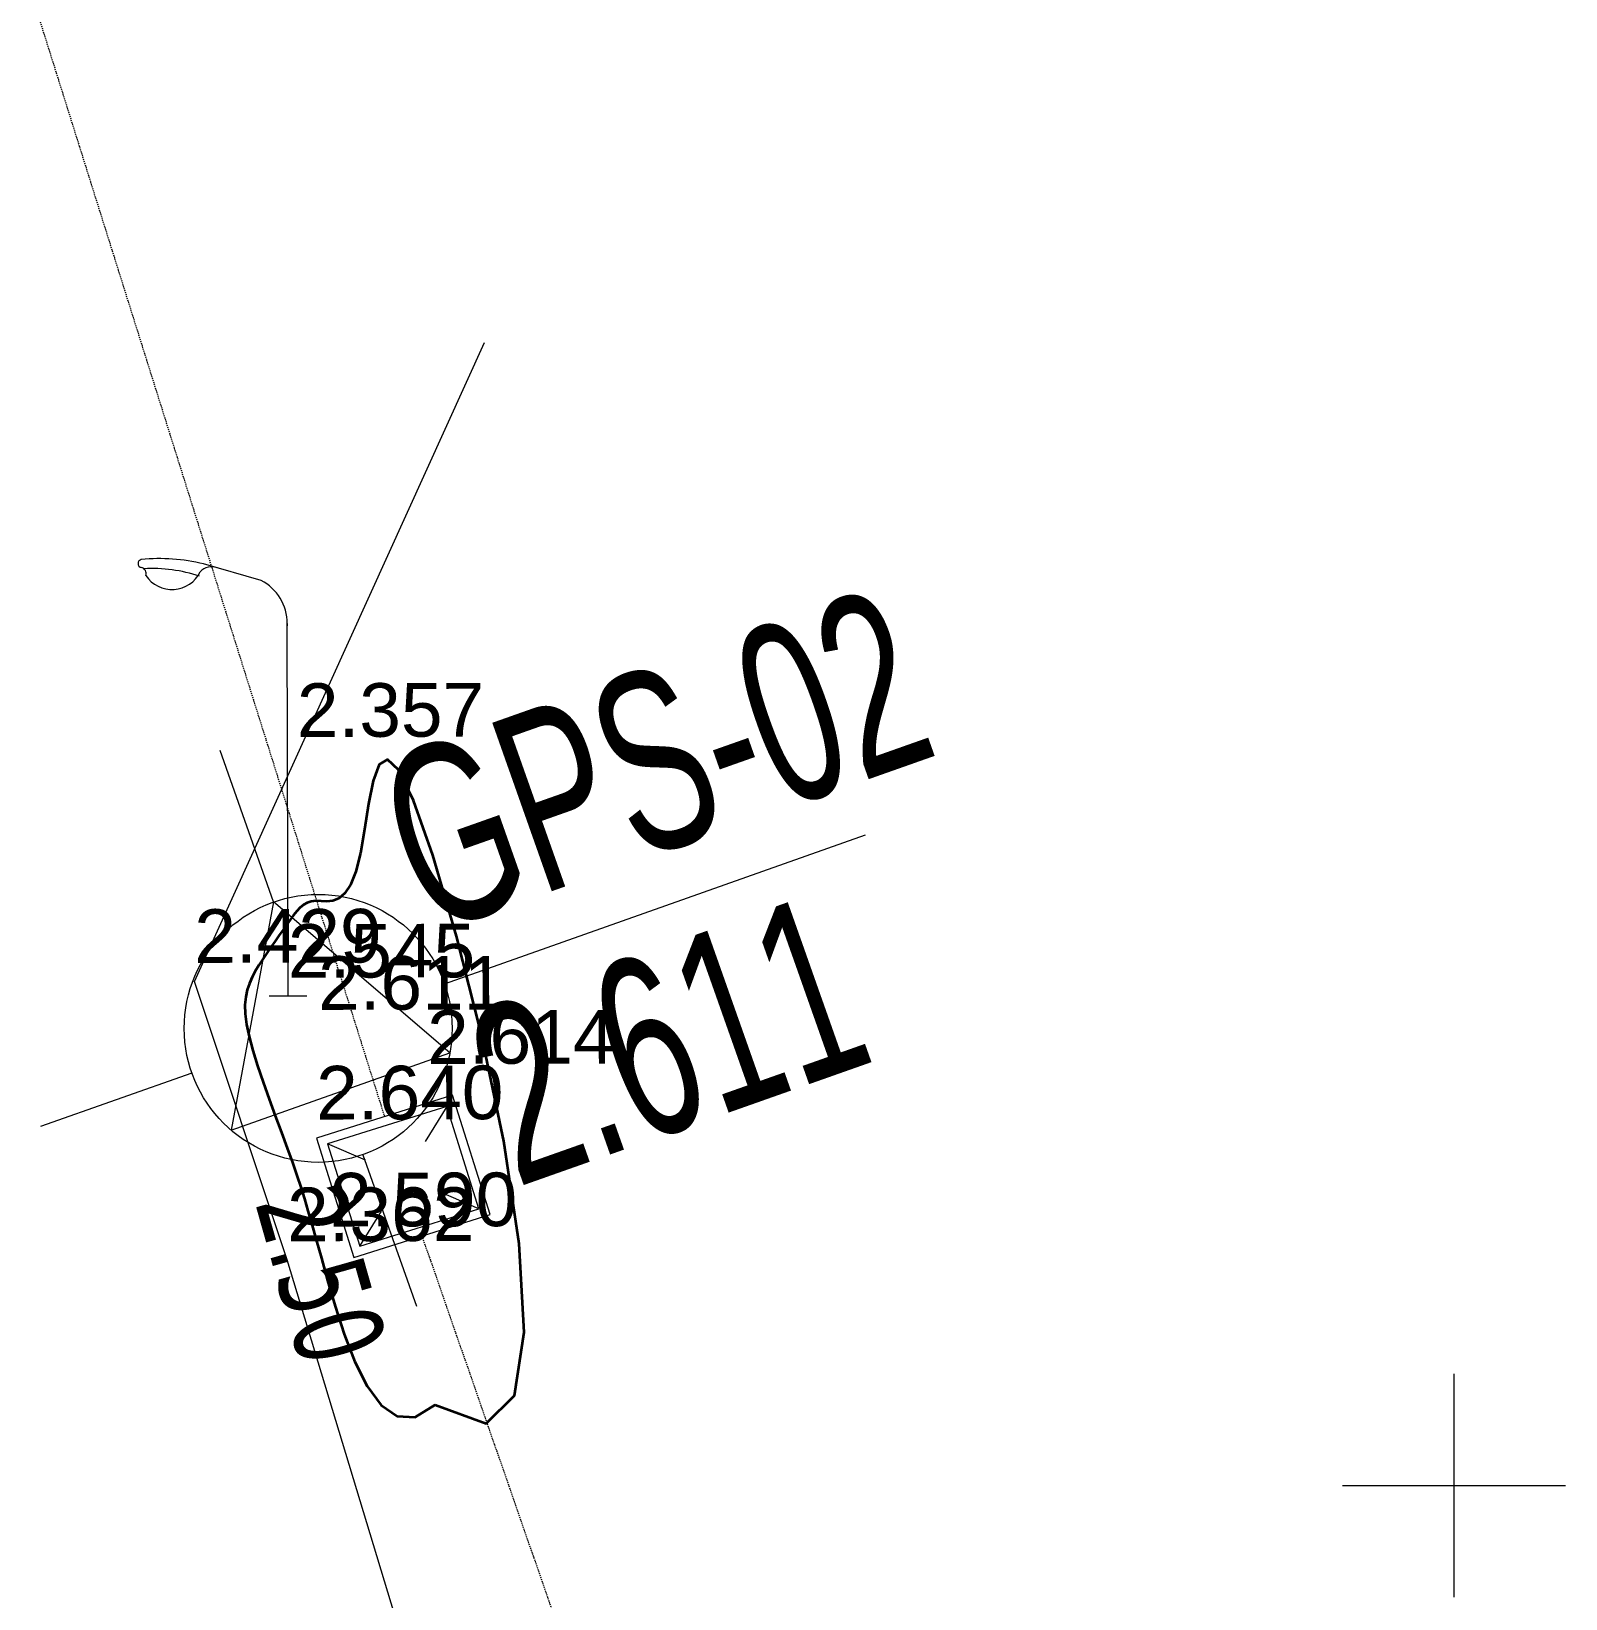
# Model space of a CAD drawing. Header units: millimetres. Extents: x 563604 to 809435, y 2337 to 1331933.
# Drawn here: x 736518 to 753704, y 1264665 to 1282215 of the extents above; entities that cross this region are included whole.
import ezdxf

# ---------------------------------------------------------------- set-up
doc = ezdxf.new("R2010")
doc.units = ezdxf.units.MM
doc.linetypes.add('IMPORT-TNM', pattern=[22.86, 12.7, -5.08, 0, -5.08])
for name, color, linetype, lineweight in [('0-1', 253, 'Continuous', 9), ('A-ANNO-DIMS', 211, 'Continuous', 9), ('A-ANNO-DIMS-340', 211, 'Continuous', 9), ('CD TAI', 7, 'Continuous', 9), ('den-1', 253, 'Continuous', 9), ('DM CAI-1', 9, 'Continuous', 35), ('khung-1', 253, 'Continuous', 9), ('La_con-1', 253, 'Continuous', 9), ('MAYTOANDAC', 7, 'Continuous', 9), ('MEP DUONG NHUA-1', 253, 'Continuous', 9), ('NCD', 7, 'Continuous', 9), ('NCV_TKCS_HIEN TRANG_251226_dwg-1', 253, 'Continuous', 9), ('NM-1', 253, 'IMPORT-TNM', 9)]:
    doc.layers.add(name, color=color, linetype=linetype, lineweight=lineweight)
doc.styles.add('Arial', font='arial_0.ttf', dxfattribs={"height": 600.128024})
doc.styles.add('Arial_2', font='arial_0.ttf', dxfattribs={"width": 0.9, "height": 1360})
doc.styles.add('Tahoma', font='tahoma_0.ttf', dxfattribs={"width": 0.75, "height": 1000.213374})
doc.styles.add('VNI-Helve-Condense', font='VHELVCN.TTF', dxfattribs={"width": 0.75, "height": 2000.426748})
doc.dimstyles.new('1_Dim_chi_tiet_khu_đất_1', dxfattribs={"dimscale": 304.8, "dimtxt": 1387.552784, "dimasz": 1.338583, "dimexe": 1.115486, "dimexo": 0.0625, "dimgap": 0.111549, "dimtad": 1, "dimdec": 0, "dimrnd": 5, "dimzin": 0, "dimdsep": 46, "dimtxsty": 'Arial_2', "dimblk1": 'OBLIQUE', "dimblk2": 'OBLIQUE', "dimsah": 1, "dimcen": 0.09, "dimdle": 1.115486, "dimazin": 0, "dimtfac": 1, "dimtdec": 4, "dimtix": 1, "dimtmove": 0, "dimatfit": 3, "dimfxl": 3.346457, "dimfxlon": 1, "dimtvp": 1, "dimtolj": 1, "dimtzin": 0, "dimarcsym": 2})

# ---------------------------------------------------------------- blocks, each defined once
blk = doc.blocks.new('NCV_TKCS_HIEN TRANG_251226_dwg_GPS-2645533-TỔNG THỂ_HIỆN TRẠNG KHU ĐẤT')
at = {"layer": '0-1', "flags": 128}
blk.add_lwpolyline([(739231, 1272466), (738756, 1269911), (741206, 1270777)], close=True, dxfattribs=at)
at = {"layer": '0-1'}
blk.add_circle((739731, 1271051), 1500, dxfattribs=at)
at = {"layer": 'La_con-1'}
for p, q in [((739231, 1272466), (738632, 1274163)), ((741146, 1271551), (745861, 1273217)), ((738317, 1270551), (736619, 1269951)), ((740231, 1269636), (740831, 1267939))]:
    blk.add_line(p, q, dxfattribs=at)
blk = doc.blocks.new('NCV_TKCS_HIEN TRANG_251226_dwg_hg2-2645534-TỔNG THỂ_HIỆN TRẠNG KHU ĐẤT')
at = {"layer": '0-1'}
for p, q in [((771117, 1175242), (770873, 1174851)), ((770205, 1174641), (769781, 1174823)), ((771477, 1174097), (771053, 1174279))]:
    blk.add_line(p, q, dxfattribs=at)
at = {"layer": '0-1', "flags": 128}
blk.add_lwpolyline([(770075, 1173552), (771602, 1174032), (771182, 1175368), (769656, 1174888)], close=True, dxfattribs=at)
blk.add_lwpolyline([(770141, 1173678), (771477, 1174097), (771117, 1175242), (769781, 1174823), (770141, 1173678), (770385, 1174069)], dxfattribs=at)
blk = doc.blocks.new('NCV_TKCS_HIEN TRANG_251226_dwg_cs5-2645535-TỔNG THỂ_HIỆN TRẠNG KHU ĐẤT')
at = {"layer": 'den-1'}
for p, q in [((728779, 1309472), (728133, 1309657)), ((729290, 1304816), (728869, 1304815))]:
    blk.add_line(p, q, dxfattribs=at)
at = {"layer": 'den-1', "flags": 128}
blk.add_lwpolyline([(729080, 1304815), (729070, 1308962), (729070, 1308991), (729070, 1308962)], dxfattribs=at)
at = {"layer": 'den-1'}
for centre, radius, start, end in [((727445, 1309661), 45.6, 101.1723, 259.0979), ((727644, 1307683), 2033, 76.0947, 95.883), ((727421, 1309549), 69.3, 28.6194, 77.1238), ((727550, 1307877), 1728, 71.8403, 92.8525), ((727780, 1309722), 352, 213.4839, 333.9206), ((728224, 1309454), 170, 68.8671, 138.5944), ((728524, 1308989), 546, 0.1351, 62.1642)]:
    blk.add_arc(centre, radius, start, end, dxfattribs=at)
blk.add_ellipse((727421, 1309549), major_axis=(57.1, 39.2), ratio=1, start_param=5.376028, end_param=6.173641, dxfattribs=at)
blk = doc.blocks.new('NCV_TKCS_HIEN TRANG_251226_dwg-1595164-TỔNG THỂ_HIỆN TRẠNG KHU ĐẤT')
at = {"layer": 'DM CAI-1', "flags": 128}
blk.add_lwpolyline([(741040, 1266835), (741611, 1266628), (741929, 1266939), (742039, 1267650), (741984, 1268640), (741810, 1269789), (741561, 1270977), (741282, 1272084), (741016, 1272990), (740799, 1273603), (740632, 1273945), (740507, 1274063), (740415, 1274006), (740347, 1273824), (740295, 1273565), (740251, 1273279), (740207, 1273013), (740154, 1272807), (740095, 1272660), (740031, 1272564), (739963, 1272507), (739895, 1272480), (739828, 1272473), (739763, 1272476), (739705, 1272478), (739653, 1272472), (739607, 1272457), (739565, 1272433), (739527, 1272402), (739491, 1272363), (739455, 1272319), (739419, 1272268), (739380, 1272213), (739338, 1272155), (739294, 1272093), (739248, 1272028), (739202, 1271961), (739156, 1271894), (739110, 1271825), (739067, 1271757), (739027, 1271690), (738991, 1271623), (738960, 1271555), (738935, 1271483), (738919, 1271404), (738911, 1271315), (738914, 1271213), (738929, 1271095), (738957, 1270959), (738999, 1270803), (739052, 1270631), (739114, 1270448), (739181, 1270259), (739250, 1270070), (739319, 1269885), (739384, 1269709), (739443, 1269548), (739493, 1269405), (739537, 1269273), (739577, 1269143), (739617, 1269008), (739660, 1268857), (739709, 1268683), (739767, 1268477), (739837, 1268229), (739922, 1267939), (740023, 1267626), (740142, 1267319), (740280, 1267045), (740437, 1266832), (740616, 1266708), (740816, 1266699)], close=True, dxfattribs=at)
at = {"layer": 'khung-1'}
for p, q in [((752454, 1264683), (752454, 1267183)), ((751204, 1265933), (753704, 1265933))]:
    blk.add_line(p, q, dxfattribs=at)
at = {"layer": 'MEP DUONG NHUA-1', "flags": 128}
blk.add_lwpolyline([(748019, 1257679), (742781, 1260122), (741944, 1261150), (741131, 1262692), (739384, 1268460), (738345, 1271577), (741595, 1278731)], dxfattribs=at)
at = {"layer": 'NM-1'}
for p, q in [((731477, 1298659), (740474, 1270062)), ((740893, 1268727), (749511, 1243942))]:
    blk.add_line(p, q, dxfattribs=at)
for name, p in [('NCV_TKCS_HIEN TRANG_251226_dwg_cs5-2645535-TỔNG THỂ_HIỆN TRẠNG KHU ĐẤT', (10314, -33405)), ('NCV_TKCS_HIEN TRANG_251226_dwg_GPS-2645533-TỔNG THỂ_HIỆN TRẠNG KHU ĐẤT', (0, 0)), ('NCV_TKCS_HIEN TRANG_251226_dwg_hg2-2645534-TỔNG THỂ_HIỆN TRẠNG KHU ĐẤT', (-29945, 94934))]:
    blk.add_blockref(name, p)
at = {"layer": 'CD TAI', "char_height": 600.1, "width": 2512.82, "attachment_point": 1, "rotation": 0.1346, "line_spacing_factor": 0.941778, "style": 'Arial'}
for s, insert in [('2.357', (739492, 1274914)), ('2.429', (738343, 1272384)), ('2.545', (739391, 1272218)), ('2.611', (739729, 1271858)), ('2.614', (740951, 1271253)), ('2.640', (739708, 1270630)), ('2.590', (739862, 1269432)), ('2.362', (739382, 1269267))]:
    blk.add_mtext(s, dxfattribs=dict(at, insert=insert))
at = {"layer": 'MAYTOANDAC', "char_height": 2000.4, "attachment_point": 1, "rotation": 19.4621, "line_spacing_factor": 1.081022, "style": 'VNI-Helve-Condense'}
for s, insert, width in [('GPS-02', (740287, 1273980), 7450.26), ('2.611', (741286, 1271154), 5443.46)]:
    blk.add_mtext(s, dxfattribs=dict(at, insert=insert, width=width))
at = {"layer": 'NCD', "insert": (740250, 1268435), "char_height": 1000.2, "width": 2355.81, "attachment_point": 2, "rotation": 285.8319, "line_spacing_factor": 0.994306, "style": 'Tahoma'}
blk.add_mtext('2.50', dxfattribs=at)
blk = doc.blocks.new('DIMBLOCK1-TỔNG THỂ_HIỆN TRẠNG KHU ĐẤT')
at = {"layer": 'A-ANNO-DIMS-340'}
for p, q in [((741409, 1206191), (721160, 1273418)), ((720281, 1272798), (721584, 1273190)), ((721258, 1273092), (720281, 1272798)), ((740334, 1206222), (741636, 1206614)), ((741310, 1206516), (740334, 1206222))]:
    blk.add_line(p, q, dxfattribs=at)
at = {"layer": 'A-ANNO-DIMS-340', "lineweight": 25}
for p, q in [((721258, 1273092), (721004, 1273229)), ((721258, 1273092), (721512, 1272956)), ((741310, 1206516), (741056, 1206653)), ((741310, 1206516), (741565, 1206380))]:
    blk.add_line(p, q, dxfattribs=at)
at = {"layer": 'A-ANNO-DIMS-340', "color": 0, "insert": (732330, 1242572), "char_height": 1360, "width": 5635.6, "attachment_point": 1, "rotation": 286.7621, "line_spacing_factor": 0.941778, "style": 'Arial_2'}
blk.add_mtext('69530', dxfattribs=at)
blk = doc.blocks.new('_Oblique')
at = {"color": 0, "linetype": 'ByBlock', "lineweight": -2}
blk.add_line((-0.5, -0.5), (0.5, 0.5), dxfattribs=at)

msp = doc.modelspace()

# ---------------------------------------------------------------- block references
at = {"layer": 'NCV_TKCS_HIEN TRANG_251226_dwg-1'}
msp.add_blockref('NCV_TKCS_HIEN TRANG_251226_dwg-1595164-TỔNG THỂ_HIỆN TRẠNG KHU ĐẤT', (0, 0), dxfattribs=at)

# ---------------------------------------------------------------- dimensions: what is measured, and where the dimension line sits
at = {"layer": 'A-ANNO-DIMS'}
dim = msp.add_linear_dim(base=(721258.1, 1273092.1), p1=(740333.8, 1206222.1), p2=(720281.4, 1272798), angle=286.76208, dimstyle='1_Dim_chi_tiet_khu_đất_1', override={"dimpost": '<>', "dimfxl": 69530.142663}, dxfattribs=at)
dim.commit()
dim.dimension.update_dxf_attribs({"geometry": 'DIMBLOCK1-TỔNG THỂ_HIỆN TRẠNG KHU ĐẤT', "text_midpoint": (731982.1, 1240014.4)})

doc.saveas('drawing.dxf')
